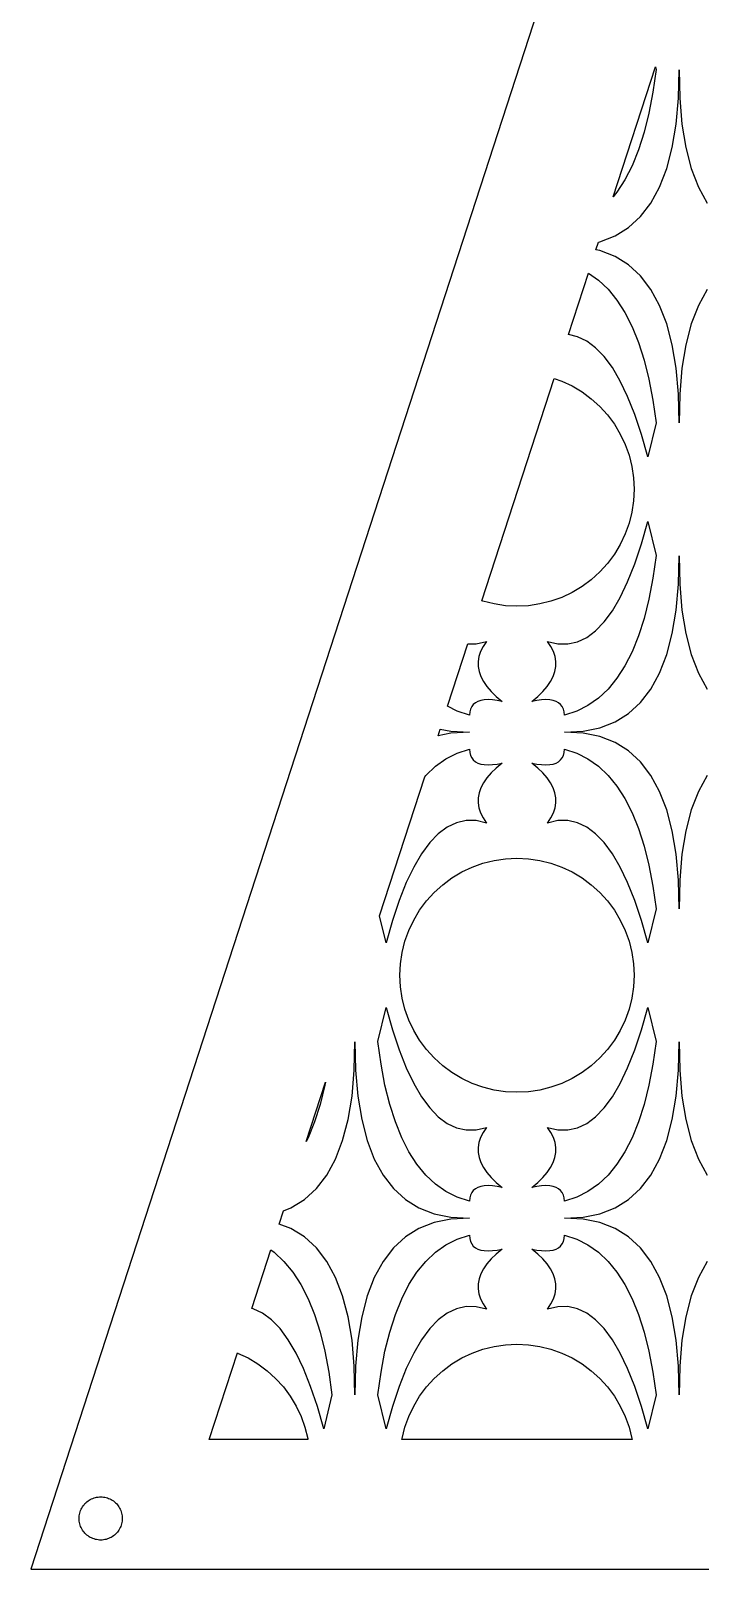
# Model space of a CAD drawing. Header units: metres. Extents: x -75 to 75, y 0 to 231.
# Drawn here: x -75 to -13, y 0 to 142.4 of the extents above; entities that cross this region are included whole.
import ezdxf

# ---------------------------------------------------------------- set-up
doc = ezdxf.new("R2010")
doc.units = ezdxf.units.M

msp = doc.modelspace()

# ---------------------------------------------------------------- linework, layer by layer
for p, q in [((0, 230.826), (-75, 0)), ((-21.0968, 127.064), (-17.186, 139.1)), ((-17.1261, 138.851), (-17.417, 136.759)), ((-17.186, 139.1), (-17.1261, 138.851)), ((-15.0591, 136.212), (-15, 138.844)), ((-15, 138.844), (-14.9409, 136.212)), ((-17.417, 136.759), (-17.7833, 134.823)), ((-15.2682, 133.805), (-15.0591, 136.212)), ((-14.9409, 136.212), (-14.7319, 133.805)), ((-17.7833, 134.823), (-18.225, 133.043)), ((-18.225, 133.043), (-18.7422, 131.42)), ((-15.627, 131.63), (-15.2682, 133.805)), ((-14.7319, 133.805), (-14.3731, 131.63)), ((-18.7422, 131.42), (-19.3349, 129.954)), ((-16.1355, 129.687), (-15.627, 131.63)), ((-14.3731, 131.63), (-13.8645, 129.687)), ((-19.3349, 129.954), (-20.003, 128.644)), ((-16.7939, 127.977), (-16.1355, 129.687)), ((-13.8645, 129.687), (-13.2061, 127.977)), ((-20.003, 128.644), (-20.7465, 127.49)), ((-20.7465, 127.49), (-21.0968, 127.064)), ((-17.602, 126.498), (-16.7939, 127.977)), ((-13.2061, 127.977), (-12.398, 126.498)), ((-18.5599, 125.251), (-17.602, 126.498)), ((-20.925, 123.454), (-19.6675, 124.237)), ((-19.6675, 124.237), (-18.5599, 125.251)), ((-22.6875, 122.168), (-22.4567, 122.879)), ((-22.4567, 122.879), (-22.3322, 122.904)), ((-22.3322, 122.904), (-20.925, 123.454)), ((-22.3322, 122.096), (-22.6875, 122.168)), ((-20.925, 121.545), (-22.3322, 122.096)), ((-19.6675, 120.763), (-20.925, 121.545)), ((-25.2413, 114.309), (-23.3913, 120.003)), ((-23.3913, 120.003), (-22.4599, 119.346)), ((-18.5599, 119.749), (-19.6675, 120.763)), ((-17.602, 118.502), (-18.5599, 119.749)), ((-22.4599, 119.346), (-21.5655, 118.506)), ((-21.5655, 118.506), (-20.7465, 117.509)), ((-16.7939, 117.023), (-17.602, 118.502)), ((-12.398, 118.502), (-13.2061, 117.023)), ((-20.7465, 117.509), (-20.0029, 116.356)), ((-16.1355, 115.313), (-16.7939, 117.023)), ((-13.2061, 117.023), (-13.8645, 115.313)), ((-20.0029, 116.356), (-19.3349, 115.046)), ((-24.4021, 114.122), (-25.2413, 114.309)), ((-23.5449, 113.716), (-24.4021, 114.122)), ((-19.3349, 115.046), (-18.7422, 113.58)), ((-15.6269, 113.37), (-16.1355, 115.313)), ((-13.8645, 115.313), (-14.373, 113.37)), ((-22.721, 113.103), (-23.5449, 113.716)), ((-21.9304, 112.282), (-22.721, 113.103)), ((-18.7422, 113.58), (-18.225, 111.957)), ((-15.2681, 111.195), (-15.6269, 113.37)), ((-14.373, 113.37), (-14.7318, 111.195)), ((-21.173, 111.253), (-21.9304, 112.282)), ((-20.4489, 110.017), (-21.173, 111.253)), ((-18.225, 111.957), (-17.7833, 110.177)), ((-15.0591, 108.788), (-15.2681, 111.195)), ((-14.7318, 111.195), (-14.9409, 108.788)), ((-33.2483, 89.6656), (-26.5554, 110.264)), ((-26.5554, 110.264), (-25.8526, 110.013)), ((-25.8526, 110.013), (-24.8911, 109.558)), ((-19.7581, 108.573), (-20.4489, 110.017)), ((-17.7833, 110.177), (-17.417, 108.241)), ((-24.8911, 109.558), (-23.9789, 109.011)), ((-23.9789, 109.011), (-23.1246, 108.378)), ((-23.1246, 108.378), (-22.3366, 107.663)), ((-19.1005, 106.921), (-19.7581, 108.573)), ((-15, 106.156), (-15.0591, 108.788)), ((-14.9409, 108.788), (-15, 106.156)), ((-22.3366, 107.663), (-21.6223, 106.875)), ((-21.6223, 106.875), (-20.9888, 106.021)), ((-18.4762, 105.061), (-19.1005, 106.921)), ((-17.417, 108.241), (-17.1261, 106.149)), ((-20.9888, 106.021), (-20.442, 105.109)), ((-17.1261, 106.149), (-17.8854, 102.995)), ((-20.442, 105.109), (-19.9873, 104.147)), ((-19.9873, 104.147), (-19.629, 103.146)), ((-17.8854, 102.995), (-18.4762, 105.061)), ((-19.629, 103.146), (-19.3705, 102.114)), ((-19.3705, 102.114), (-19.2145, 101.062)), ((-19.2145, 101.062), (-19.1623, 100)), ((-19.1623, 100), (-19.2145, 98.9377)), ((-19.2145, 98.9377), (-19.3706, 97.8857)), ((-19.3706, 97.8857), (-19.629, 96.854)), ((-18.4762, 94.9386), (-17.8854, 97.0052)), ((-17.8854, 97.0052), (-17.1261, 93.8514)), ((-19.9873, 95.8526), (-20.442, 94.8911)), ((-19.629, 96.854), (-19.9873, 95.8526)), ((-20.442, 94.8911), (-20.9888, 93.9789)), ((-19.1005, 93.079), (-18.4762, 94.9386)), ((-21.6223, 93.1246), (-22.3366, 92.3366)), ((-20.9888, 93.9789), (-21.6223, 93.1246)), ((-19.7581, 91.4272), (-19.1005, 93.079)), ((-17.1261, 93.8514), (-17.417, 91.7587)), ((-15.0591, 91.2123), (-15, 93.8443)), ((-15, 93.8443), (-14.9409, 91.2123)), ((-23.1246, 91.6223), (-23.9789, 90.9888)), ((-22.3366, 92.3366), (-23.1246, 91.6223)), ((-20.4489, 89.9831), (-19.7581, 91.4272)), ((-17.417, 91.7587), (-17.7833, 89.8226)), ((-15.2682, 88.8053), (-15.0591, 91.2123)), ((-14.9409, 91.2123), (-14.7319, 88.8053)), ((-25.8526, 89.9873), (-26.854, 89.629)), ((-24.8911, 90.442), (-25.8526, 89.9873)), ((-23.9789, 90.9888), (-24.8911, 90.442)), ((-21.173, 88.7467), (-20.4489, 89.9831)), ((-17.7833, 89.8226), (-18.225, 88.043)), ((-33.146, 89.629), (-33.2483, 89.6656)), ((-32.1143, 89.3706), (-33.146, 89.629)), ((-31.0623, 89.2145), (-32.1143, 89.3706)), ((-30, 89.1623), (-31.0623, 89.2145)), ((-28.9377, 89.2145), (-30, 89.1623)), ((-27.8857, 89.3705), (-28.9377, 89.2145)), ((-26.854, 89.629), (-27.8857, 89.3705)), ((-21.9304, 87.7179), (-21.173, 88.7467)), ((-15.627, 86.6303), (-15.2682, 88.8053)), ((-14.7319, 88.8053), (-14.3731, 86.6303)), ((-23.5449, 86.2835), (-22.721, 86.8969)), ((-22.721, 86.8969), (-21.9304, 87.7179)), ((-18.225, 88.043), (-18.7422, 86.42)), ((-36.4227, 79.8959), (-34.5428, 85.6817)), ((-34.5428, 85.6817), (-33.7838, 85.6896)), ((-33.7838, 85.6896), (-32.8272, 85.907)), ((-32.8272, 85.907), (-33.1382, 85.4404)), ((-26.8618, 85.4404), (-27.1728, 85.907)), ((-27.1728, 85.907), (-26.2162, 85.6896)), ((-26.2162, 85.6896), (-25.2925, 85.6799)), ((-25.2925, 85.6799), (-24.4021, 85.8779)), ((-24.4021, 85.8779), (-23.5449, 86.2835)), ((-18.7422, 86.42), (-19.3349, 84.9536)), ((-16.1355, 84.6875), (-15.627, 86.6303)), ((-14.3731, 86.6303), (-13.8645, 84.6875)), ((-33.5244, 84.509), (-33.5994, 84.0445)), ((-33.5994, 84.0445), (-33.5958, 83.5808)), ((-33.3706, 84.9743), (-33.5244, 84.509)), ((-33.1382, 85.4404), (-33.3706, 84.9743)), ((-26.6294, 84.9743), (-26.8618, 85.4404)), ((-26.4756, 84.509), (-26.6294, 84.9743)), ((-26.4006, 84.0445), (-26.4756, 84.509)), ((-26.4042, 83.5808), (-26.4006, 84.0445)), ((-19.3349, 84.9536), (-20.003, 83.6438)), ((-16.7939, 82.9767), (-16.1355, 84.6875)), ((-13.8645, 84.6875), (-13.2061, 82.9767)), ((-33.5958, 83.5808), (-33.5134, 83.1179)), ((-33.5134, 83.1179), (-33.3524, 82.6559)), ((-33.3524, 82.6559), (-33.1126, 82.1947)), ((-26.8874, 82.1946), (-26.6476, 82.6559)), ((-26.6476, 82.6559), (-26.4866, 83.1179)), ((-26.4866, 83.1179), (-26.4042, 83.5808)), ((-20.003, 83.6438), (-20.7465, 82.4905)), ((-17.602, 81.498), (-16.7939, 82.9767)), ((-13.2061, 82.9767), (-12.398, 81.498)), ((-33.1126, 82.1947), (-32.7942, 81.7342)), ((-32.7942, 81.7342), (-32.397, 81.2746)), ((-32.397, 81.2746), (-31.9212, 80.8158)), ((-28.0788, 80.8158), (-27.603, 81.2746)), ((-27.603, 81.2746), (-27.2058, 81.7342)), ((-27.2058, 81.7342), (-26.8874, 82.1946)), ((-21.5655, 81.4939), (-22.46, 80.6537)), ((-20.7465, 82.4905), (-21.5655, 81.4939)), ((-18.5599, 80.2514), (-17.602, 81.498)), ((-35.5248, 79.4433), (-36.4227, 79.8959)), ((-34.1924, 79.8761), (-34.3036, 79.644)), ((-34.0407, 80.0725), (-34.1924, 79.8761)), ((-33.8484, 80.2331), (-34.0407, 80.0725)), ((-33.6156, 80.3581), (-33.8484, 80.2331)), ((-33.3421, 80.4473), (-33.6156, 80.3581)), ((-33.0281, 80.5009), (-33.3421, 80.4473)), ((-32.6736, 80.5187), (-33.0281, 80.5009)), ((-32.2784, 80.5009), (-32.6736, 80.5187)), ((-31.8428, 80.4473), (-32.2784, 80.5009)), ((-31.9212, 80.8158), (-31.3671, 80.3582)), ((-31.3671, 80.3582), (-31.8428, 80.4473)), ((-28.6329, 80.3582), (-28.0788, 80.8158)), ((-28.1572, 80.4473), (-28.6329, 80.3582)), ((-27.7215, 80.5009), (-28.1572, 80.4473)), ((-27.3264, 80.5187), (-27.7215, 80.5009)), ((-26.9719, 80.5009), (-27.3264, 80.5187)), ((-26.6579, 80.4473), (-26.9719, 80.5009)), ((-26.3844, 80.3581), (-26.6579, 80.4473)), ((-26.1516, 80.2331), (-26.3844, 80.3581)), ((-25.9593, 80.0725), (-26.1516, 80.2331)), ((-25.8075, 79.8761), (-25.9593, 80.0725)), ((-25.6964, 79.644), (-25.8075, 79.8761)), ((-23.4299, 79.9702), (-24.4752, 79.4433)), ((-22.46, 80.6537), (-23.4299, 79.9702)), ((-19.6675, 79.2369), (-18.5599, 80.2514)), ((-34.4042, 79.0731), (-35.5248, 79.4433)), ((-34.3742, 79.3763), (-34.4042, 79.0731)), ((-34.3036, 79.644), (-34.3742, 79.3763)), ((-25.6258, 79.3763), (-25.6964, 79.644)), ((-25.5958, 79.0731), (-25.6258, 79.3763)), ((-24.4752, 79.4433), (-25.5958, 79.0731)), ((-22.3322, 77.9042), (-20.925, 78.4545)), ((-20.925, 78.4545), (-19.6675, 79.2369)), ((-37.3087, 77.1692), (-37.1071, 77.7896)), ((-36.1108, 77.414), (-37.3087, 77.1692)), ((-37.1071, 77.7896), (-36.1108, 77.586)), ((-36.1108, 77.586), (-34.4073, 77.5)), ((-34.4073, 77.5), (-36.1108, 77.414)), ((-25.5927, 77.5), (-23.8892, 77.586)), ((-23.8892, 77.414), (-25.5927, 77.5)), ((-23.8892, 77.586), (-22.3322, 77.9042)), ((-22.3322, 77.0958), (-23.8892, 77.414)), ((-20.925, 76.5455), (-22.3322, 77.0958)), ((-36.5701, 75.0297), (-35.5248, 75.5567)), ((-35.5248, 75.5567), (-34.4042, 75.9269)), ((-34.4042, 75.9269), (-34.3742, 75.6237)), ((-34.3742, 75.6237), (-34.3036, 75.3559)), ((-25.6964, 75.3559), (-25.6258, 75.6237)), ((-25.6258, 75.6237), (-25.5958, 75.9269)), ((-25.5958, 75.9269), (-24.4752, 75.5567)), ((-24.4752, 75.5567), (-23.4299, 75.0297)), ((-19.6675, 75.7631), (-20.925, 76.5455)), ((-18.5599, 74.7486), (-19.6675, 75.7631)), ((-38.4345, 73.5061), (-37.5401, 74.3462)), ((-37.5401, 74.3462), (-36.5701, 75.0297)), ((-34.3036, 75.3559), (-34.1924, 75.1239)), ((-34.1924, 75.1239), (-34.0407, 74.9275)), ((-34.0407, 74.9275), (-33.8484, 74.7669)), ((-33.8484, 74.7669), (-33.6156, 74.6419)), ((-33.6156, 74.6419), (-33.3421, 74.5527)), ((-33.3421, 74.5527), (-33.0281, 74.4991)), ((-33.0281, 74.4991), (-32.6736, 74.4812)), ((-32.6736, 74.4812), (-32.2785, 74.4991)), ((-31.9212, 74.1842), (-32.397, 73.7254)), ((-32.2785, 74.4991), (-31.8428, 74.5527)), ((-31.3671, 74.6418), (-31.9212, 74.1842)), ((-31.8428, 74.5527), (-31.3671, 74.6418)), ((-28.0788, 74.1842), (-28.6329, 74.6418)), ((-28.6329, 74.6418), (-28.1572, 74.5527)), ((-28.1572, 74.5527), (-27.7215, 74.4991)), ((-27.603, 73.7254), (-28.0788, 74.1842)), ((-27.7215, 74.4991), (-27.3264, 74.4812)), ((-27.3264, 74.4812), (-26.9719, 74.4991)), ((-26.9719, 74.4991), (-26.6579, 74.5527)), ((-26.6579, 74.5527), (-26.3844, 74.6419)), ((-26.3844, 74.6419), (-26.1516, 74.7669)), ((-26.1516, 74.7669), (-25.9593, 74.9275)), ((-25.9593, 74.9275), (-25.8075, 75.1239)), ((-25.8075, 75.1239), (-25.6964, 75.3559)), ((-23.4299, 75.0297), (-22.4599, 74.3462)), ((-22.4599, 74.3462), (-21.5655, 73.5061)), ((-17.602, 73.502), (-18.5599, 74.7486)), ((-42.7207, 60.5125), (-38.541, 73.3766)), ((-38.541, 73.3766), (-38.4345, 73.5061)), ((-33.1126, 72.8054), (-33.3524, 72.3441)), ((-32.7942, 73.2658), (-33.1126, 72.8054)), ((-32.397, 73.7254), (-32.7942, 73.2658)), ((-27.2058, 73.2658), (-27.603, 73.7254)), ((-26.8874, 72.8053), (-27.2058, 73.2658)), ((-26.6476, 72.3441), (-26.8874, 72.8053)), ((-21.5655, 73.5061), (-20.7465, 72.5095)), ((-16.7939, 72.0233), (-17.602, 73.502)), ((-12.398, 73.502), (-13.2061, 72.0233)), ((-33.5958, 71.4192), (-33.5994, 70.9555)), ((-33.5134, 71.8821), (-33.5958, 71.4192)), ((-33.3524, 72.3441), (-33.5134, 71.8821)), ((-26.4866, 71.8821), (-26.6476, 72.3441)), ((-26.4042, 71.4192), (-26.4866, 71.8821)), ((-26.4006, 70.9555), (-26.4042, 71.4192)), ((-20.7465, 72.5095), (-20.0029, 71.3562)), ((-20.0029, 71.3562), (-19.3349, 70.0464)), ((-16.1355, 70.3125), (-16.7939, 72.0233)), ((-13.2061, 72.0233), (-13.8645, 70.3125)), ((-33.5994, 70.9555), (-33.5244, 70.491)), ((-33.5244, 70.491), (-33.3706, 70.0257)), ((-33.3706, 70.0257), (-33.1382, 69.5596)), ((-26.8618, 69.5596), (-26.6294, 70.0257)), ((-26.6294, 70.0257), (-26.4756, 70.491)), ((-26.4756, 70.491), (-26.4006, 70.9555)), ((-19.3349, 70.0464), (-18.7422, 68.58)), ((-15.6269, 68.3696), (-16.1355, 70.3125)), ((-13.8645, 70.3125), (-14.373, 68.3697)), ((-36.4551, 68.7165), (-37.279, 68.1031)), ((-35.5979, 69.1221), (-36.4551, 68.7165)), ((-34.7075, 69.3201), (-35.5979, 69.1221)), ((-33.7838, 69.3103), (-34.7075, 69.3201)), ((-32.8272, 69.093), (-33.7838, 69.3103)), ((-33.1382, 69.5596), (-32.8272, 69.093)), ((-27.1728, 69.093), (-26.8618, 69.5596)), ((-26.2162, 69.3103), (-27.1728, 69.093)), ((-25.2925, 69.3201), (-26.2162, 69.3103)), ((-24.4021, 69.1221), (-25.2925, 69.3201)), ((-23.5449, 68.7165), (-24.4021, 69.1221)), ((-22.721, 68.1031), (-23.5449, 68.7165)), ((-18.7422, 68.58), (-18.225, 66.957)), ((-38.0696, 67.2821), (-38.827, 66.2533)), ((-37.279, 68.1031), (-38.0696, 67.2821)), ((-21.9304, 67.282), (-22.721, 68.1031)), ((-21.173, 66.2533), (-21.9304, 67.282)), ((-18.225, 66.957), (-17.7833, 65.1774)), ((-15.2681, 66.1947), (-15.6269, 68.3696)), ((-14.373, 68.3697), (-14.7318, 66.1947)), ((-38.827, 66.2533), (-39.5511, 65.0169)), ((-33.146, 65.371), (-32.1143, 65.6295)), ((-32.1143, 65.6295), (-31.0623, 65.7855)), ((-31.0623, 65.7855), (-30, 65.8377)), ((-30, 65.8377), (-28.9377, 65.7855)), ((-28.9377, 65.7855), (-27.8857, 65.6294)), ((-27.8857, 65.6294), (-26.854, 65.371)), ((-20.4489, 65.0169), (-21.173, 66.2533)), ((-15.0591, 63.7877), (-15.2681, 66.1947)), ((-14.7318, 66.1947), (-14.9409, 63.7877)), ((-39.5511, 65.0169), (-40.2419, 63.5728)), ((-36.0211, 64.0112), (-35.1088, 64.558)), ((-35.1088, 64.558), (-34.1474, 65.0127)), ((-34.1474, 65.0127), (-33.146, 65.371)), ((-26.854, 65.371), (-25.8526, 65.0127)), ((-25.8526, 65.0127), (-24.8911, 64.558)), ((-24.8911, 64.558), (-23.9789, 64.0112)), ((-19.7581, 63.5727), (-20.4489, 65.0169)), ((-17.7833, 65.1774), (-17.417, 63.2412)), ((-40.2419, 63.5728), (-40.8995, 61.921)), ((-37.6634, 62.6634), (-36.8754, 63.3776)), ((-36.8754, 63.3776), (-36.0211, 64.0112)), ((-23.9789, 64.0112), (-23.1246, 63.3776)), ((-23.1246, 63.3776), (-22.3366, 62.6634)), ((-19.1005, 61.9209), (-19.7581, 63.5727)), ((-17.417, 63.2412), (-17.1261, 61.1486)), ((-15, 61.1557), (-15.0591, 63.7877)), ((-14.9409, 63.7877), (-15, 61.1557)), ((-40.8995, 61.921), (-41.5238, 60.0614)), ((-39.0112, 61.0211), (-38.3776, 61.8754)), ((-38.3776, 61.8754), (-37.6634, 62.6634)), ((-22.3366, 62.6634), (-21.6223, 61.8754)), ((-21.6223, 61.8754), (-20.9888, 61.0211)), ((-18.4762, 60.0614), (-19.1005, 61.9209)), ((-42.1146, 57.9948), (-42.7207, 60.5125)), ((-41.5238, 60.0614), (-42.1146, 57.9948)), ((-40.0127, 59.1474), (-39.558, 60.1088)), ((-39.558, 60.1088), (-39.0112, 61.0211)), ((-20.9888, 61.0211), (-20.442, 60.1088)), ((-20.442, 60.1088), (-19.9873, 59.1474)), ((-17.8854, 57.9948), (-18.4762, 60.0614)), ((-17.1261, 61.1486), (-17.8854, 57.9948)), ((-40.371, 58.146), (-40.0127, 59.1474)), ((-19.9873, 59.1474), (-19.629, 58.146)), ((-40.7855, 56.0623), (-40.6294, 57.1143)), ((-40.6294, 57.1143), (-40.371, 58.146)), ((-19.629, 58.146), (-19.3705, 57.1143)), ((-19.3705, 57.1143), (-19.2145, 56.0623)), ((-40.8377, 55), (-40.7855, 56.0623)), ((-19.2145, 56.0623), (-19.1623, 55)), ((-40.7855, 53.9377), (-40.8377, 55)), ((-19.1623, 55), (-19.2145, 53.9377)), ((-40.6295, 52.8857), (-40.7855, 53.9377)), ((-40.371, 51.854), (-40.6295, 52.8857)), ((-19.3706, 52.8857), (-19.629, 51.854)), ((-19.2145, 53.9377), (-19.3706, 52.8857)), ((-42.8739, 48.8514), (-42.1146, 52.0052)), ((-42.1146, 52.0052), (-41.5238, 49.9386)), ((-40.0127, 50.8526), (-40.371, 51.854)), ((-19.629, 51.854), (-19.9873, 50.8526)), ((-18.4762, 49.9386), (-17.8854, 52.0052)), ((-17.8854, 52.0052), (-17.1261, 48.8514)), ((-41.5238, 49.9386), (-40.8995, 48.079)), ((-39.558, 49.8911), (-40.0127, 50.8526)), ((-39.0112, 48.9789), (-39.558, 49.8911)), ((-20.442, 49.8911), (-20.9888, 48.9789)), ((-19.9873, 50.8526), (-20.442, 49.8911)), ((-19.1005, 48.079), (-18.4762, 49.9386)), ((-45.0591, 46.2123), (-45, 48.8443)), ((-45, 48.8443), (-44.9409, 46.2123)), ((-42.583, 46.7588), (-42.8739, 48.8514)), ((-38.3776, 48.1246), (-39.0112, 48.9789)), ((-20.9888, 48.9789), (-21.6223, 48.1246)), ((-17.1261, 48.8514), (-17.417, 46.7587)), ((-15.0591, 46.2123), (-15, 48.8443)), ((-15, 48.8443), (-14.9409, 46.2123)), ((-40.8995, 48.079), (-40.2419, 46.4272)), ((-37.6634, 47.3366), (-38.3776, 48.1246)), ((-36.8754, 46.6223), (-37.6634, 47.3366)), ((-22.3366, 47.3366), (-23.1246, 46.6223)), ((-21.6223, 48.1246), (-22.3366, 47.3366)), ((-19.7581, 46.4272), (-19.1005, 48.079)), ((-45.2682, 43.8053), (-45.0591, 46.2123)), ((-44.9409, 46.2123), (-44.7319, 43.8053)), ((-42.2167, 44.8226), (-42.583, 46.7588)), ((-40.2419, 46.4272), (-39.5511, 44.9831)), ((-36.0211, 45.9888), (-36.8754, 46.6223)), ((-35.1088, 45.442), (-36.0211, 45.9888)), ((-23.9789, 45.9888), (-24.8911, 45.442)), ((-23.1246, 46.6223), (-23.9789, 45.9888)), ((-20.4489, 44.9831), (-19.7581, 46.4272)), ((-17.417, 46.7587), (-17.7833, 44.8226)), ((-15.2682, 43.8053), (-15.0591, 46.2123)), ((-14.9409, 46.2123), (-14.7319, 43.8053)), ((-49.5164, 39.5977), (-47.7338, 45.0838)), ((-47.7833, 44.8226), (-48.225, 43.043)), ((-47.7338, 45.0838), (-47.7833, 44.8226)), ((-41.775, 43.043), (-42.2167, 44.8226)), ((-39.5511, 44.9831), (-38.827, 43.7467)), ((-34.1474, 44.9873), (-35.1088, 45.442)), ((-33.146, 44.629), (-34.1474, 44.9873)), ((-32.1143, 44.3706), (-33.146, 44.629)), ((-31.0623, 44.2145), (-32.1143, 44.3706)), ((-30, 44.1623), (-31.0623, 44.2145)), ((-28.9377, 44.2145), (-30, 44.1623)), ((-27.8857, 44.3705), (-28.9377, 44.2145)), ((-26.854, 44.629), (-27.8857, 44.3705)), ((-25.8526, 44.9873), (-26.854, 44.629)), ((-24.8911, 45.442), (-25.8526, 44.9873)), ((-21.173, 43.7467), (-20.4489, 44.9831)), ((-17.7833, 44.8226), (-18.225, 43.043)), ((-48.225, 43.043), (-48.7422, 41.42)), ((-45.627, 41.6303), (-45.2682, 43.8053)), ((-44.7319, 43.8053), (-44.3731, 41.6303)), ((-41.2578, 41.42), (-41.775, 43.043)), ((-38.827, 43.7467), (-38.0696, 42.7179)), ((-21.9304, 42.7179), (-21.173, 43.7467)), ((-18.225, 43.043), (-18.7422, 41.42)), ((-15.627, 41.6303), (-15.2682, 43.8053)), ((-14.7319, 43.8053), (-14.3731, 41.6303)), ((-48.7422, 41.42), (-49.3349, 39.9536)), ((-46.1355, 39.6875), (-45.627, 41.6303)), ((-44.3731, 41.6303), (-43.8645, 39.6875)), ((-40.6651, 39.9536), (-41.2578, 41.42)), ((-38.0696, 42.7179), (-37.279, 41.8969)), ((-37.279, 41.8969), (-36.4551, 41.2835)), ((-23.5449, 41.2835), (-22.721, 41.8969)), ((-22.721, 41.8969), (-21.9304, 42.7179)), ((-18.7422, 41.42), (-19.3349, 39.9536)), ((-16.1355, 39.6875), (-15.627, 41.6303)), ((-14.3731, 41.6303), (-13.8645, 39.6875)), ((-49.3349, 39.9536), (-49.5164, 39.5977)), ((-39.9971, 38.6438), (-40.6651, 39.9536)), ((-36.4551, 41.2835), (-35.5979, 40.8779)), ((-35.5979, 40.8779), (-34.7075, 40.6799)), ((-34.7075, 40.6799), (-33.7838, 40.6896)), ((-33.7838, 40.6896), (-32.8272, 40.907)), ((-33.3706, 39.9743), (-33.5244, 39.509)), ((-33.1382, 40.4404), (-33.3706, 39.9743)), ((-32.8272, 40.907), (-33.1382, 40.4404)), ((-26.8618, 40.4404), (-27.1728, 40.907)), ((-27.1728, 40.907), (-26.2162, 40.6896)), ((-26.6294, 39.9743), (-26.8618, 40.4404)), ((-26.4756, 39.509), (-26.6294, 39.9743)), ((-26.2162, 40.6896), (-25.2925, 40.6799)), ((-25.2925, 40.6799), (-24.4021, 40.8779)), ((-24.4021, 40.8779), (-23.5449, 41.2835)), ((-19.3349, 39.9536), (-20.003, 38.6438)), ((-46.7939, 37.9767), (-46.1355, 39.6875)), ((-43.8645, 39.6875), (-43.2061, 37.9767)), ((-39.2535, 37.4905), (-39.9971, 38.6438)), ((-33.5244, 39.509), (-33.5994, 39.0445)), ((-33.5994, 39.0445), (-33.5958, 38.5808)), ((-33.5958, 38.5808), (-33.5134, 38.1179)), ((-26.4866, 38.1179), (-26.4042, 38.5808)), ((-26.4006, 39.0445), (-26.4756, 39.509)), ((-26.4042, 38.5808), (-26.4006, 39.0445)), ((-20.003, 38.6438), (-20.7465, 37.4905)), ((-16.7939, 37.9767), (-16.1355, 39.6875)), ((-13.8645, 39.6875), (-13.2061, 37.9767)), ((-47.602, 36.498), (-46.7939, 37.9767)), ((-43.2061, 37.9767), (-42.398, 36.498)), ((-38.4345, 36.4939), (-39.2535, 37.4905)), ((-33.5134, 38.1179), (-33.3524, 37.6559)), ((-33.3524, 37.6559), (-33.1126, 37.1947)), ((-33.1126, 37.1947), (-32.7942, 36.7342)), ((-27.2058, 36.7342), (-26.8874, 37.1946)), ((-26.8874, 37.1946), (-26.6476, 37.6559)), ((-26.6476, 37.6559), (-26.4866, 38.1179)), ((-20.7465, 37.4905), (-21.5655, 36.4939)), ((-17.602, 36.498), (-16.7939, 37.9767)), ((-13.2061, 37.9767), (-12.398, 36.498)), ((-48.5599, 35.2514), (-47.602, 36.498)), ((-42.398, 36.498), (-41.4401, 35.2514)), ((-37.5401, 35.6538), (-38.4345, 36.4939)), ((-36.5701, 34.9702), (-37.5401, 35.6538)), ((-32.7942, 36.7342), (-32.397, 36.2746)), ((-32.397, 36.2746), (-31.9212, 35.8158)), ((-31.9212, 35.8158), (-31.3671, 35.3582)), ((-28.6329, 35.3582), (-28.0788, 35.8158)), ((-28.0788, 35.8158), (-27.603, 36.2746)), ((-27.603, 36.2746), (-27.2058, 36.7342)), ((-22.46, 35.6537), (-23.4299, 34.9702)), ((-21.5655, 36.4939), (-22.46, 35.6537)), ((-18.5599, 35.2514), (-17.602, 36.498)), ((-50.925, 33.4545), (-49.6675, 34.2369)), ((-49.6675, 34.2369), (-48.5599, 35.2514)), ((-41.4401, 35.2514), (-40.3325, 34.2369)), ((-40.3325, 34.2369), (-39.075, 33.4545)), ((-35.5248, 34.4433), (-36.5701, 34.9702)), ((-34.4042, 34.0731), (-35.5248, 34.4433)), ((-34.3742, 34.3763), (-34.4042, 34.0731)), ((-34.3036, 34.644), (-34.3742, 34.3763)), ((-34.1924, 34.8761), (-34.3036, 34.644)), ((-34.0407, 35.0725), (-34.1924, 34.8761)), ((-33.8484, 35.2331), (-34.0407, 35.0725)), ((-33.6156, 35.3581), (-33.8484, 35.2331)), ((-33.3421, 35.4473), (-33.6156, 35.3581)), ((-33.0281, 35.5009), (-33.3421, 35.4473)), ((-32.6736, 35.5187), (-33.0281, 35.5009)), ((-32.2784, 35.5009), (-32.6736, 35.5187)), ((-31.8428, 35.4473), (-32.2784, 35.5009)), ((-31.3671, 35.3582), (-31.8428, 35.4473)), ((-28.1572, 35.4473), (-28.6329, 35.3582)), ((-27.7215, 35.5009), (-28.1572, 35.4473)), ((-27.3264, 35.5187), (-27.7215, 35.5009)), ((-26.9719, 35.5009), (-27.3264, 35.5187)), ((-26.6579, 35.4473), (-26.9719, 35.5009)), ((-26.3844, 35.3581), (-26.6579, 35.4473)), ((-26.1516, 35.2331), (-26.3844, 35.3581)), ((-25.9593, 35.0725), (-26.1516, 35.2331)), ((-25.8075, 34.8761), (-25.9593, 35.0725)), ((-25.6964, 34.644), (-25.8075, 34.8761)), ((-25.6258, 34.3763), (-25.6964, 34.644)), ((-25.5958, 34.0731), (-25.6258, 34.3763)), ((-24.4752, 34.4433), (-25.5958, 34.0731)), ((-23.4299, 34.9702), (-24.4752, 34.4433)), ((-20.925, 33.4545), (-19.6675, 34.2369)), ((-19.6675, 34.2369), (-18.5599, 35.2514)), ((-51.9965, 31.9645), (-51.5979, 33.1913)), ((-51.5979, 33.1913), (-50.925, 33.4545)), ((-39.075, 33.4545), (-37.6678, 32.9042)), ((-37.6678, 32.9042), (-36.1108, 32.586)), ((-23.8892, 32.586), (-22.3322, 32.9042)), ((-22.3322, 32.9042), (-20.925, 33.4545)), ((-50.925, 31.5455), (-51.9965, 31.9645)), ((-49.6675, 30.7631), (-50.925, 31.5455)), ((-39.075, 31.5455), (-40.3325, 30.7631)), ((-37.6678, 32.0958), (-39.075, 31.5455)), ((-36.1108, 32.414), (-37.6678, 32.0958)), ((-36.1108, 32.586), (-34.4073, 32.5)), ((-34.4073, 32.5), (-36.1108, 32.414)), ((-25.5927, 32.5), (-23.8892, 32.586)), ((-23.8892, 32.414), (-25.5927, 32.5)), ((-22.3322, 32.0958), (-23.8892, 32.414)), ((-20.925, 31.5455), (-22.3322, 32.0958)), ((-19.6675, 30.7631), (-20.925, 31.5455)), ((-48.5599, 29.7486), (-49.6675, 30.7631)), ((-40.3325, 30.7631), (-41.4401, 29.7486)), ((-37.5401, 29.3462), (-36.5701, 30.0297)), ((-36.5701, 30.0297), (-35.5248, 30.5567)), ((-35.5248, 30.5567), (-34.4042, 30.9269)), ((-34.4042, 30.9269), (-34.3742, 30.6237)), ((-34.3742, 30.6237), (-34.3036, 30.3559)), ((-34.3036, 30.3559), (-34.1924, 30.1239)), ((-34.1924, 30.1239), (-34.0407, 29.9275)), ((-34.0407, 29.9275), (-33.8484, 29.7669)), ((-26.1516, 29.7669), (-25.9593, 29.9275)), ((-25.9593, 29.9275), (-25.8075, 30.1239)), ((-25.8075, 30.1239), (-25.6964, 30.3559)), ((-25.6964, 30.3559), (-25.6258, 30.6237)), ((-25.6258, 30.6237), (-25.5958, 30.9269)), ((-25.5958, 30.9269), (-24.4752, 30.5567)), ((-24.4752, 30.5567), (-23.4299, 30.0297)), ((-23.4299, 30.0297), (-22.4599, 29.3462)), ((-18.5599, 29.7486), (-19.6675, 30.7631)), ((-54.5351, 24.1517), (-52.7751, 29.5683)), ((-52.7751, 29.5683), (-52.4599, 29.3462)), ((-52.4599, 29.3462), (-51.5655, 28.5061)), ((-51.5655, 28.5061), (-50.7465, 27.5095)), ((-47.602, 28.502), (-48.5599, 29.7486)), ((-46.7939, 27.0233), (-47.602, 28.502)), ((-42.398, 28.502), (-43.2061, 27.0233)), ((-41.4401, 29.7486), (-42.398, 28.502)), ((-39.2535, 27.5095), (-38.4345, 28.5061)), ((-38.4345, 28.5061), (-37.5401, 29.3462)), ((-33.8484, 29.7669), (-33.6156, 29.6419)), ((-33.6156, 29.6419), (-33.3421, 29.5527)), ((-33.3421, 29.5527), (-33.0281, 29.4991)), ((-33.0281, 29.4991), (-32.6736, 29.4812)), ((-32.397, 28.7254), (-32.7942, 28.2658)), ((-32.6736, 29.4812), (-32.2785, 29.4991)), ((-31.9212, 29.1842), (-32.397, 28.7254)), ((-32.2785, 29.4991), (-31.8428, 29.5527)), ((-31.3671, 29.6418), (-31.9212, 29.1842)), ((-31.8428, 29.5527), (-31.3671, 29.6418)), ((-28.0788, 29.1842), (-28.6329, 29.6418)), ((-28.6329, 29.6418), (-28.1572, 29.5527)), ((-28.1572, 29.5527), (-27.7215, 29.4991)), ((-27.603, 28.7254), (-28.0788, 29.1842)), ((-27.7215, 29.4991), (-27.3264, 29.4812)), ((-27.2058, 28.2658), (-27.603, 28.7254)), ((-27.3264, 29.4812), (-26.9719, 29.4991)), ((-26.9719, 29.4991), (-26.6579, 29.5527)), ((-26.6579, 29.5527), (-26.3844, 29.6419)), ((-26.3844, 29.6419), (-26.1516, 29.7669)), ((-22.4599, 29.3462), (-21.5655, 28.5061)), ((-21.5655, 28.5061), (-20.7465, 27.5095)), ((-17.602, 28.502), (-18.5599, 29.7486)), ((-16.7939, 27.0233), (-17.602, 28.502)), ((-12.398, 28.502), (-13.2061, 27.0233)), ((-50.7465, 27.5095), (-50.0029, 26.3562)), ((-39.997, 26.3562), (-39.2535, 27.5095)), ((-33.3524, 27.3441), (-33.5134, 26.8821)), ((-33.1126, 27.8054), (-33.3524, 27.3441)), ((-32.7942, 28.2658), (-33.1126, 27.8054)), ((-26.8874, 27.8053), (-27.2058, 28.2658)), ((-26.6476, 27.3441), (-26.8874, 27.8053)), ((-26.4866, 26.8821), (-26.6476, 27.3441)), ((-20.7465, 27.5095), (-20.0029, 26.3562)), ((-50.0029, 26.3562), (-49.3349, 25.0464)), ((-46.1355, 25.3125), (-46.7939, 27.0233)), ((-43.2061, 27.0233), (-43.8645, 25.3125)), ((-40.6651, 25.0464), (-39.997, 26.3562)), ((-33.5958, 26.4192), (-33.5994, 25.9555)), ((-33.5994, 25.9555), (-33.5244, 25.491)), ((-33.5134, 26.8821), (-33.5958, 26.4192)), ((-26.4042, 26.4192), (-26.4866, 26.8821)), ((-26.4756, 25.491), (-26.4006, 25.9555)), ((-26.4006, 25.9555), (-26.4042, 26.4192)), ((-20.0029, 26.3562), (-19.3349, 25.0464)), ((-16.1355, 25.3125), (-16.7939, 27.0233)), ((-13.2061, 27.0233), (-13.8645, 25.3125)), ((-49.3349, 25.0464), (-48.7422, 23.58)), ((-45.6269, 23.3696), (-46.1355, 25.3125)), ((-43.8645, 25.3125), (-44.373, 23.3697)), ((-41.2578, 23.58), (-40.6651, 25.0464)), ((-34.7075, 24.3201), (-35.5979, 24.1221)), ((-33.7838, 24.3103), (-34.7075, 24.3201)), ((-32.8272, 24.093), (-33.7838, 24.3103)), ((-33.5244, 25.491), (-33.3706, 25.0257)), ((-33.3706, 25.0257), (-33.1382, 24.5596)), ((-33.1382, 24.5596), (-32.8272, 24.093)), ((-27.1728, 24.093), (-26.8618, 24.5596)), ((-26.2162, 24.3103), (-27.1728, 24.093)), ((-26.8618, 24.5596), (-26.6294, 25.0257)), ((-26.6294, 25.0257), (-26.4756, 25.491)), ((-25.2925, 24.3201), (-26.2162, 24.3103)), ((-24.4021, 24.1221), (-25.2925, 24.3201)), ((-19.3349, 25.0464), (-18.7422, 23.58)), ((-15.6269, 23.3696), (-16.1355, 25.3125)), ((-13.8645, 25.3125), (-14.373, 23.3697)), ((-54.4021, 24.1221), (-54.5351, 24.1517)), ((-53.5449, 23.7165), (-54.4021, 24.1221)), ((-52.721, 23.1031), (-53.5449, 23.7165)), ((-51.9304, 22.282), (-52.721, 23.1031)), ((-48.7422, 23.58), (-48.225, 21.957)), ((-45.2681, 21.1947), (-45.6269, 23.3696)), ((-44.373, 23.3697), (-44.7318, 21.1947)), ((-41.775, 21.957), (-41.2578, 23.58)), ((-37.279, 23.1031), (-38.0696, 22.2821)), ((-36.4551, 23.7165), (-37.279, 23.1031)), ((-35.5979, 24.1221), (-36.4551, 23.7165)), ((-23.5449, 23.7165), (-24.4021, 24.1221)), ((-22.721, 23.1031), (-23.5449, 23.7165)), ((-21.9304, 22.282), (-22.721, 23.1031)), ((-18.7422, 23.58), (-18.225, 21.957)), ((-15.2681, 21.1947), (-15.6269, 23.3696)), ((-14.373, 23.3697), (-14.7318, 21.1947)), ((-51.173, 21.2533), (-51.9304, 22.282)), ((-48.225, 21.957), (-47.7833, 20.1774)), ((-42.2167, 20.1774), (-41.775, 21.957)), ((-38.0696, 22.2821), (-38.827, 21.2533)), ((-21.173, 21.2533), (-21.9304, 22.282)), ((-18.225, 21.957), (-17.7833, 20.1774)), ((-58.4834, 12), (-55.8771, 20.0215)), ((-55.8771, 20.0215), (-55.8526, 20.0127)), ((-55.8526, 20.0127), (-54.8911, 19.558)), ((-50.4489, 20.0169), (-51.173, 21.2533)), ((-49.7581, 18.5727), (-50.4489, 20.0169)), ((-47.7833, 20.1774), (-47.417, 18.2412)), ((-45.0591, 18.7877), (-45.2681, 21.1947)), ((-44.7318, 21.1947), (-44.9409, 18.7877)), ((-42.583, 18.2413), (-42.2167, 20.1774)), ((-39.5511, 20.0169), (-40.2419, 18.5728)), ((-38.827, 21.2533), (-39.5511, 20.0169)), ((-35.1088, 19.558), (-34.1474, 20.0127)), ((-34.1474, 20.0127), (-33.146, 20.371)), ((-33.146, 20.371), (-32.1143, 20.6295)), ((-32.1143, 20.6295), (-31.0623, 20.7855)), ((-31.0623, 20.7855), (-30, 20.8377)), ((-30, 20.8377), (-28.9377, 20.7855)), ((-28.9377, 20.7855), (-27.8857, 20.6294)), ((-27.8857, 20.6294), (-26.854, 20.371)), ((-26.854, 20.371), (-25.8526, 20.0127)), ((-25.8526, 20.0127), (-24.8911, 19.558)), ((-20.4489, 20.0169), (-21.173, 21.2533)), ((-19.7581, 18.5727), (-20.4489, 20.0169)), ((-17.7833, 20.1774), (-17.417, 18.2412)), ((-15.0591, 18.7877), (-15.2681, 21.1947)), ((-14.7318, 21.1947), (-14.9409, 18.7877)), ((-54.8911, 19.558), (-53.9789, 19.0112)), ((-53.9789, 19.0112), (-53.1246, 18.3776)), ((-49.1005, 16.9209), (-49.7581, 18.5727)), ((-45, 16.1557), (-45.0591, 18.7877)), ((-44.9409, 18.7877), (-45, 16.1557)), ((-40.2419, 18.5728), (-40.8995, 16.921)), ((-36.8754, 18.3776), (-36.0211, 19.0112)), ((-36.0211, 19.0112), (-35.1088, 19.558)), ((-24.8911, 19.558), (-23.9789, 19.0112)), ((-23.9789, 19.0112), (-23.1246, 18.3776)), ((-19.1005, 16.9209), (-19.7581, 18.5727)), ((-15, 16.1557), (-15.0591, 18.7877)), ((-14.9409, 18.7877), (-15, 16.1557)), ((-53.1246, 18.3776), (-52.3366, 17.6634)), ((-52.3366, 17.6634), (-51.6223, 16.8754)), ((-47.417, 18.2412), (-47.1261, 16.1486)), ((-42.8739, 16.1486), (-42.583, 18.2413)), ((-38.3776, 16.8754), (-37.6634, 17.6634)), ((-37.6634, 17.6634), (-36.8754, 18.3776)), ((-23.1246, 18.3776), (-22.3366, 17.6634)), ((-22.3366, 17.6634), (-21.6223, 16.8754)), ((-17.417, 18.2412), (-17.1261, 16.1486)), ((-51.6223, 16.8754), (-50.9888, 16.0211)), ((-50.9888, 16.0211), (-50.442, 15.1088)), ((-48.4762, 15.0614), (-49.1005, 16.9209)), ((-47.1261, 16.1486), (-47.8854, 12.9948)), ((-42.1146, 12.9948), (-42.8739, 16.1486)), ((-40.8995, 16.921), (-41.5238, 15.0614)), ((-39.558, 15.1088), (-39.0112, 16.0211)), ((-39.0112, 16.0211), (-38.3776, 16.8754)), ((-21.6223, 16.8754), (-20.9888, 16.0211)), ((-20.9888, 16.0211), (-20.442, 15.1088)), ((-18.4762, 15.0614), (-19.1005, 16.9209)), ((-17.1261, 16.1486), (-17.8854, 12.9948)), ((-50.442, 15.1088), (-49.9873, 14.1474)), ((-47.8854, 12.9948), (-48.4762, 15.0614)), ((-41.5238, 15.0614), (-42.1146, 12.9948)), ((-40.0127, 14.1474), (-39.558, 15.1088)), ((-20.442, 15.1088), (-19.9873, 14.1474)), ((-17.8854, 12.9948), (-18.4762, 15.0614)), ((-49.9873, 14.1474), (-49.629, 13.146)), ((-49.629, 13.146), (-49.3705, 12.1143)), ((-40.6294, 12.1143), (-40.371, 13.146)), ((-40.371, 13.146), (-40.0127, 14.1474)), ((-19.9873, 14.1474), (-19.629, 13.146)), ((-19.629, 13.146), (-19.3705, 12.1143)), ((-49.3536, 12), (-58.4834, 12)), ((-49.3705, 12.1143), (-49.3536, 12)), ((-40.6464, 12), (-40.6294, 12.1143)), ((-19.3536, 12), (-40.6464, 12)), ((-19.3705, 12.1143), (-19.3536, 12)), ((-70.2805, 5.66579), (-70.2165, 5.77393)), ((-70.2165, 5.77393), (-70.1459, 5.87784)), ((-70.1459, 5.87784), (-70.0689, 5.97713)), ((-70.0689, 5.97713), (-69.9858, 6.07137)), ((-69.9858, 6.07137), (-69.897, 6.16022)), ((-69.897, 6.16022), (-69.8027, 6.2433)), ((-69.8027, 6.2433), (-69.7034, 6.32031)), ((-69.7034, 6.32031), (-69.5995, 6.39093)), ((-69.5995, 6.39093), (-69.4914, 6.4549)), ((-69.4914, 6.4549), (-69.3794, 6.51193)), ((-69.3794, 6.51193), (-69.2641, 6.56183)), ((-69.2641, 6.56183), (-69.1459, 6.60439)), ((-69.1459, 6.60439), (-69.0252, 6.63943)), ((-69.0252, 6.63943), (-68.9026, 6.66685)), ((-68.9026, 6.66685), (-68.7785, 6.68651)), ((-68.7785, 6.68651), (-68.6534, 6.69833)), ((-68.6534, 6.69833), (-68.5279, 6.70227)), ((-68.5279, 6.70227), (-68.4023, 6.69833)), ((-68.4023, 6.69833), (-68.2772, 6.68651)), ((-68.2772, 6.68651), (-68.1531, 6.66685)), ((-68.1531, 6.66685), (-68.0305, 6.63943)), ((-68.0305, 6.63943), (-67.9098, 6.60439)), ((-67.9098, 6.60439), (-67.7916, 6.56183)), ((-67.7916, 6.56183), (-67.6763, 6.51193)), ((-67.6763, 6.51193), (-67.5643, 6.4549)), ((-67.5643, 6.4549), (-67.4562, 6.39093)), ((-67.4562, 6.39093), (-67.3523, 6.32031)), ((-67.3523, 6.32031), (-67.253, 6.2433)), ((-67.253, 6.2433), (-67.1588, 6.16022)), ((-67.1588, 6.16022), (-67.0699, 6.07137)), ((-67.0699, 6.07137), (-66.9868, 5.97713)), ((-66.9868, 5.97713), (-66.9098, 5.87784)), ((-66.9098, 5.87784), (-66.8392, 5.77393)), ((-66.8392, 5.77393), (-66.7752, 5.66579)), ((-70.5279, 4.70227), (-70.5239, 4.82785)), ((-70.5239, 4.57669), (-70.5279, 4.70227)), ((-70.5239, 4.82785), (-70.5121, 4.95294)), ((-70.5121, 4.45161), (-70.5239, 4.57669)), ((-70.5121, 4.95294), (-70.4924, 5.07704)), ((-70.4924, 4.32751), (-70.5121, 4.45161)), ((-70.4924, 5.07704), (-70.465, 5.19966)), ((-70.465, 4.2049), (-70.4924, 4.32751)), ((-70.465, 5.19966), (-70.43, 5.32031)), ((-70.43, 5.32031), (-70.3874, 5.43852)), ((-70.3874, 5.43852), (-70.3375, 5.55383)), ((-70.3375, 5.55383), (-70.2805, 5.66579)), ((-66.7752, 5.66579), (-66.7182, 5.55383)), ((-66.7182, 5.55383), (-66.6683, 5.43852)), ((-66.6683, 5.43852), (-66.6257, 5.32031)), ((-66.6257, 5.32031), (-66.5907, 5.19966)), ((-66.5907, 5.19966), (-66.5633, 5.07704)), ((-66.5633, 4.32751), (-66.5907, 4.2049)), ((-66.5633, 5.07704), (-66.5436, 4.95294)), ((-66.5436, 4.45161), (-66.5633, 4.32751)), ((-66.5436, 4.95294), (-66.5318, 4.82785)), ((-66.5318, 4.57669), (-66.5436, 4.45161)), ((-66.5318, 4.82785), (-66.5279, 4.70227)), ((-66.5279, 4.70227), (-66.5318, 4.57669)), ((-70.43, 4.08424), (-70.465, 4.2049)), ((-70.3874, 3.96602), (-70.43, 4.08424)), ((-70.3375, 3.85072), (-70.3874, 3.96602)), ((-70.2805, 3.73877), (-70.3375, 3.85072)), ((-70.2165, 3.63062), (-70.2805, 3.73877)), ((-70.1459, 3.5267), (-70.2165, 3.63062)), ((-70.0689, 3.42743), (-70.1459, 3.5267)), ((-69.9858, 3.33318), (-70.0689, 3.42743)), ((-69.897, 3.24434), (-69.9858, 3.33318)), ((-69.8027, 3.16125), (-69.897, 3.24434)), ((-69.7034, 3.08424), (-69.8027, 3.16125)), ((-69.5995, 3.01363), (-69.7034, 3.08424)), ((-69.4914, 2.94966), (-69.5995, 3.01363)), ((-69.3794, 2.89262), (-69.4914, 2.94966)), ((-69.2641, 2.84273), (-69.3794, 2.89262)), ((-67.6763, 2.89262), (-67.7916, 2.84273)), ((-67.5643, 2.94966), (-67.6763, 2.89262)), ((-67.4562, 3.01363), (-67.5643, 2.94966)), ((-67.3523, 3.08424), (-67.4562, 3.01363)), ((-67.253, 3.16125), (-67.3523, 3.08424)), ((-67.1588, 3.24434), (-67.253, 3.16125)), ((-67.0699, 3.33318), (-67.1588, 3.24434)), ((-66.9868, 3.42743), (-67.0699, 3.33318)), ((-66.9098, 3.5267), (-66.9868, 3.42743)), ((-66.8392, 3.63062), (-66.9098, 3.5267)), ((-66.7752, 3.73877), (-66.8392, 3.63062)), ((-66.7182, 3.85072), (-66.7752, 3.73877)), ((-66.6683, 3.96602), (-66.7182, 3.85072)), ((-66.6257, 4.08424), (-66.6683, 3.96602)), ((-66.5907, 4.2049), (-66.6257, 4.08424)), ((-69.1459, 2.80016), (-69.2641, 2.84273)), ((-69.0252, 2.76511), (-69.1459, 2.80016)), ((-68.9026, 2.7377), (-69.0252, 2.76511)), ((-68.7785, 2.71805), (-68.9026, 2.7377)), ((-68.6534, 2.70622), (-68.7785, 2.71805)), ((-68.5279, 2.70227), (-68.6534, 2.70622)), ((-68.4023, 2.70622), (-68.5279, 2.70227)), ((-68.2772, 2.71805), (-68.4023, 2.70622)), ((-68.1531, 2.7377), (-68.2772, 2.71805)), ((-68.0305, 2.76511), (-68.1531, 2.7377)), ((-67.9098, 2.80016), (-68.0305, 2.76511)), ((-67.7916, 2.84273), (-67.9098, 2.80016)), ((-75, 0), (75, 0))]:
    msp.add_line(p, q)

doc.saveas('drawing.dxf')
